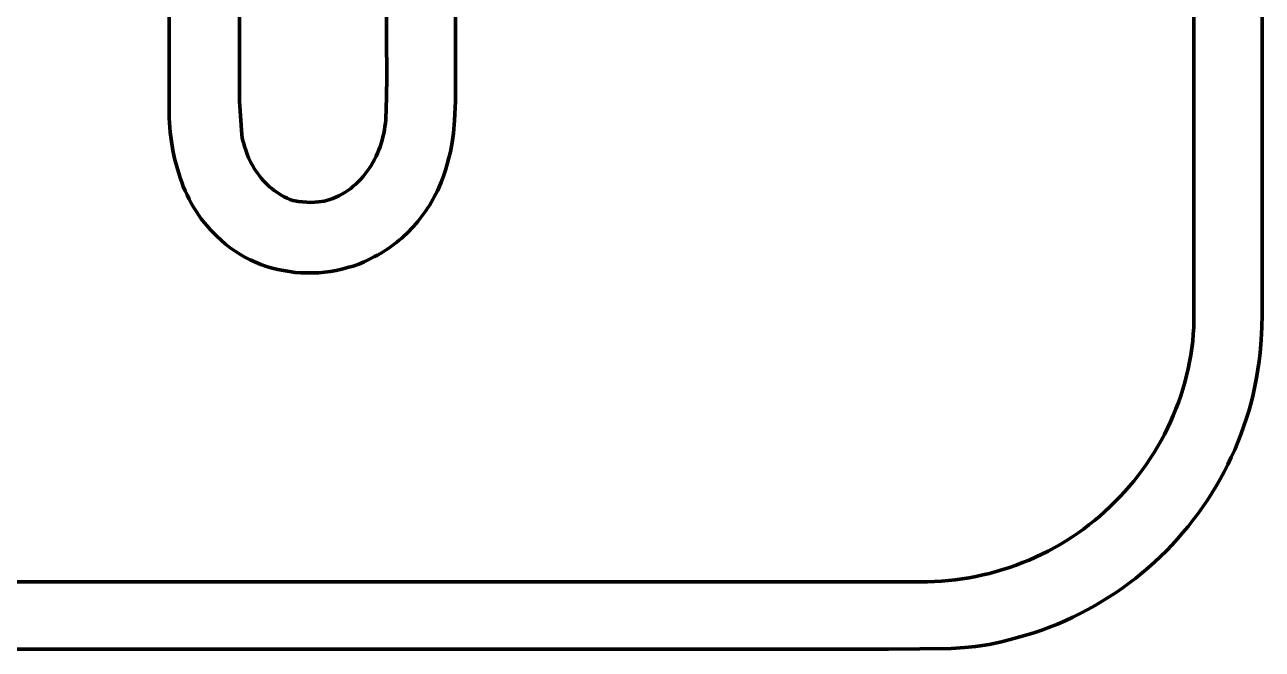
# Model space of a CAD drawing. Header units: millimetres. Extents: x 0 to 494, y 0 to 218.
# Drawn here: x 78.47 to 89.01, y 68.89 to 74.21 of the extents above; entities that cross this region are included whole.
import ezdxf

# ---------------------------------------------------------------- set-up
doc = ezdxf.new("R2010")
doc.units = ezdxf.units.MM
doc.layers.add('color#000000ff', color=7, linetype='Continuous', lineweight=100)
doc.layers.add('color#ffffffff', color=7, linetype='Continuous', lineweight=100)

msp = doc.modelspace()

# ---------------------------------------------------------------- linework, layer by layer
at = {"layer": 'color#000000ff'}
for p, q in [((89.008, 71.887), (89.008, 82.514)), ((80.298, 73.557), (80.298, 81.256)), ((79.699, 81.205), (79.699, 73.452)), ((82.14, 73.583), (82.139, 79.485)), ((88.426, 77.796), (88.425, 71.632)), ((81.546, 74.764), (81.553, 73.751)), ((81.553, 73.751), (81.548, 73.474)), ((80.318, 73.272), (80.298, 73.557)), ((82.131, 73.394), (82.139, 73.556)), ((82.139, 73.556), (82.14, 73.583)), ((79.699, 73.452), (79.701, 73.412)), ((81.548, 73.474), (81.546, 73.428)), ((79.701, 73.412), (79.703, 73.373)), ((79.703, 73.373), (79.706, 73.334)), ((81.542, 73.37), (81.538, 73.341)), ((81.544, 73.399), (81.542, 73.37)), ((81.546, 73.428), (81.544, 73.399)), ((82.121, 73.286), (82.131, 73.394)), ((79.706, 73.334), (79.71, 73.294)), ((79.71, 73.294), (79.715, 73.255)), ((79.715, 73.255), (79.72, 73.215)), ((80.323, 73.246), (80.318, 73.272)), ((80.328, 73.221), (80.323, 73.246)), ((81.521, 73.254), (81.514, 73.226)), ((81.528, 73.283), (81.521, 73.254)), ((81.534, 73.312), (81.528, 73.283)), ((81.538, 73.341), (81.534, 73.312)), ((82.109, 73.206), (82.121, 73.286)), ((79.72, 73.215), (79.726, 73.176)), ((79.726, 73.176), (79.733, 73.137)), ((79.733, 73.137), (79.741, 73.098)), ((80.335, 73.197), (80.328, 73.221)), ((80.342, 73.172), (80.335, 73.197)), ((80.349, 73.148), (80.342, 73.172)), ((80.358, 73.123), (80.349, 73.148)), ((81.486, 73.142), (81.474, 73.115)), ((81.496, 73.17), (81.486, 73.142)), ((81.505, 73.198), (81.496, 73.17)), ((81.514, 73.226), (81.505, 73.198)), ((82.095, 73.126), (82.109, 73.206)), ((79.741, 73.098), (79.75, 73.059)), ((79.75, 73.059), (79.76, 73.02)), ((80.367, 73.099), (80.358, 73.123)), ((80.377, 73.076), (80.367, 73.099)), ((80.388, 73.053), (80.377, 73.076)), ((80.4, 73.03), (80.388, 73.053)), ((80.412, 73.007), (80.4, 73.03)), ((81.435, 73.035), (81.42, 73.01)), ((81.449, 73.061), (81.435, 73.035)), ((81.462, 73.088), (81.449, 73.061)), ((81.474, 73.115), (81.462, 73.088)), ((82.069, 73.022), (82.083, 73.074)), ((82.083, 73.074), (82.095, 73.126)), ((79.76, 73.02), (79.77, 72.982)), ((79.77, 72.982), (79.782, 72.944)), ((79.782, 72.944), (79.794, 72.906)), ((80.425, 72.985), (80.412, 73.007)), ((80.439, 72.964), (80.425, 72.985)), ((80.454, 72.943), (80.439, 72.964)), ((80.469, 72.922), (80.454, 72.943)), ((80.485, 72.902), (80.469, 72.922)), ((81.37, 72.938), (81.351, 72.915)), ((81.387, 72.961), (81.37, 72.938)), ((81.404, 72.985), (81.387, 72.961)), ((81.42, 73.01), (81.404, 72.985)), ((82.037, 72.919), (82.054, 72.97)), ((82.054, 72.97), (82.069, 73.022)), ((79.794, 72.906), (79.807, 72.869)), ((79.807, 72.869), (79.821, 72.832)), ((79.821, 72.832), (79.837, 72.795)), ((80.502, 72.883), (80.485, 72.902)), ((80.519, 72.864), (80.502, 72.883)), ((80.537, 72.846), (80.519, 72.864)), ((80.556, 72.829), (80.537, 72.846)), ((80.575, 72.813), (80.556, 72.829)), ((81.268, 72.833), (81.246, 72.815)), ((81.29, 72.852), (81.268, 72.833)), ((81.311, 72.872), (81.29, 72.852)), ((81.332, 72.893), (81.311, 72.872)), ((81.351, 72.915), (81.332, 72.893)), ((81.984, 72.793), (81.996, 72.819)), ((81.996, 72.819), (82.017, 72.868)), ((82.017, 72.868), (82.037, 72.919)), ((79.837, 72.795), (79.853, 72.759)), ((79.853, 72.759), (79.87, 72.724)), ((79.87, 72.724), (79.889, 72.689)), ((80.595, 72.797), (80.575, 72.813)), ((80.616, 72.782), (80.595, 72.797)), ((80.637, 72.768), (80.616, 72.782)), ((80.659, 72.755), (80.637, 72.768)), ((80.681, 72.742), (80.659, 72.755)), ((80.704, 72.731), (80.681, 72.742)), ((80.728, 72.721), (80.704, 72.731)), ((80.753, 72.711), (80.728, 72.721)), ((80.803, 72.703), (80.753, 72.711)), ((81.059, 72.716), (81.021, 72.707)), ((81.095, 72.729), (81.059, 72.716)), ((81.119, 72.74), (81.095, 72.729)), ((81.146, 72.752), (81.119, 72.74)), ((81.172, 72.766), (81.146, 72.752)), ((81.197, 72.781), (81.172, 72.766)), ((81.222, 72.798), (81.197, 72.781)), ((81.246, 72.815), (81.222, 72.798)), ((81.93, 72.694), (81.945, 72.719)), ((81.945, 72.719), (81.958, 72.743)), ((81.958, 72.743), (81.971, 72.768)), ((81.971, 72.768), (81.984, 72.793)), ((79.889, 72.689), (79.908, 72.655)), ((79.908, 72.655), (79.929, 72.621)), ((79.929, 72.621), (79.951, 72.589)), ((80.906, 72.696), (80.803, 72.703)), ((80.971, 72.699), (80.906, 72.696)), ((81.021, 72.707), (80.971, 72.699)), ((81.869, 72.6), (81.885, 72.623)), ((81.885, 72.623), (81.901, 72.647)), ((81.901, 72.647), (81.916, 72.67)), ((81.916, 72.67), (81.93, 72.694)), ((79.951, 72.589), (79.974, 72.556)), ((79.974, 72.556), (79.998, 72.525)), ((79.998, 72.525), (80.023, 72.495)), ((81.781, 72.491), (81.8, 72.512)), ((81.8, 72.512), (81.818, 72.534)), ((81.818, 72.534), (81.835, 72.555)), ((81.835, 72.555), (81.852, 72.578)), ((81.852, 72.578), (81.869, 72.6)), ((80.023, 72.495), (80.05, 72.465)), ((80.05, 72.465), (80.078, 72.436)), ((80.078, 72.436), (80.107, 72.408)), ((80.107, 72.408), (80.143, 72.373)), ((81.681, 72.392), (81.702, 72.411)), ((81.702, 72.411), (81.723, 72.43)), ((81.723, 72.43), (81.743, 72.45)), ((81.743, 72.45), (81.762, 72.47)), ((81.762, 72.47), (81.781, 72.491)), ((80.143, 72.373), (80.181, 72.34)), ((80.181, 72.34), (80.22, 72.309)), ((80.22, 72.309), (80.261, 72.281)), ((81.524, 72.276), (81.548, 72.291)), ((81.548, 72.291), (81.571, 72.306)), ((81.571, 72.306), (81.594, 72.322)), ((81.594, 72.322), (81.616, 72.339)), ((81.616, 72.339), (81.639, 72.356)), ((81.639, 72.356), (81.66, 72.374)), ((81.66, 72.374), (81.681, 72.392)), ((80.261, 72.281), (80.303, 72.254)), ((80.303, 72.254), (80.346, 72.229)), ((80.346, 72.229), (80.391, 72.207)), ((80.391, 72.207), (80.436, 72.186)), ((80.436, 72.186), (80.482, 72.168)), ((81.315, 72.171), (81.361, 72.19)), ((81.361, 72.19), (81.406, 72.211)), ((81.406, 72.211), (81.45, 72.234)), ((81.45, 72.234), (81.475, 72.247)), ((81.475, 72.247), (81.5, 72.261)), ((81.5, 72.261), (81.524, 72.276)), ((80.482, 72.168), (80.529, 72.151)), ((80.529, 72.151), (80.577, 72.137)), ((80.577, 72.137), (80.626, 72.125)), ((80.626, 72.125), (80.674, 72.115)), ((80.674, 72.115), (80.724, 72.106)), ((80.724, 72.106), (80.774, 72.1)), ((80.774, 72.1), (80.823, 72.096)), ((80.823, 72.096), (80.874, 72.095)), ((80.874, 72.095), (80.924, 72.095)), ((80.924, 72.095), (80.974, 72.097)), ((80.974, 72.097), (81.024, 72.101)), ((81.024, 72.101), (81.073, 72.108)), ((81.073, 72.108), (81.123, 72.116)), ((81.123, 72.116), (81.172, 72.127)), ((81.172, 72.127), (81.22, 72.14)), ((81.22, 72.14), (81.268, 72.154)), ((81.268, 72.154), (81.315, 72.171)), ((89.008, 71.742), (89.008, 71.887)), ((89.005, 71.634), (89.008, 71.742)), ((88.421, 71.573), (88.416, 71.513)), ((88.425, 71.632), (88.421, 71.573)), ((88.999, 71.525), (89.005, 71.634)), ((88.408, 71.454), (88.4, 71.395)), ((88.416, 71.513), (88.408, 71.454)), ((88.99, 71.416), (88.999, 71.525)), ((88.4, 71.395), (88.389, 71.337)), ((88.972, 71.273), (88.982, 71.344)), ((88.982, 71.344), (88.99, 71.416)), ((88.377, 71.279), (88.364, 71.221)), ((88.389, 71.337), (88.377, 71.279)), ((88.96, 71.201), (88.972, 71.273)), ((88.348, 71.163), (88.332, 71.106)), ((88.364, 71.221), (88.348, 71.163)), ((88.931, 71.059), (88.946, 71.13)), ((88.946, 71.13), (88.96, 71.201)), ((88.314, 71.049), (88.294, 70.993)), ((88.332, 71.106), (88.314, 71.049)), ((88.913, 70.989), (88.931, 71.059)), ((88.273, 70.938), (88.251, 70.882)), ((88.294, 70.993), (88.273, 70.938)), ((88.883, 70.885), (88.893, 70.919)), ((88.893, 70.919), (88.913, 70.989)), ((88.227, 70.828), (88.202, 70.774)), ((88.251, 70.882), (88.227, 70.828)), ((88.849, 70.784), (88.871, 70.85)), ((88.871, 70.85), (88.883, 70.885)), ((88.175, 70.721), (88.147, 70.668)), ((88.202, 70.774), (88.175, 70.721)), ((88.8, 70.654), (88.826, 70.719)), ((88.826, 70.719), (88.849, 70.784)), ((88.117, 70.616), (88.087, 70.565)), ((88.147, 70.668), (88.117, 70.616)), ((88.774, 70.59), (88.8, 70.654)), ((88.055, 70.515), (88.022, 70.466)), ((88.087, 70.565), (88.055, 70.515)), ((88.715, 70.463), (88.745, 70.526)), ((88.745, 70.526), (88.774, 70.59)), ((87.987, 70.417), (87.951, 70.37)), ((88.022, 70.466), (87.987, 70.417)), ((88.65, 70.34), (88.683, 70.401)), ((88.683, 70.401), (88.715, 70.463)), ((87.914, 70.323), (87.876, 70.278)), ((87.951, 70.37), (87.914, 70.323)), ((88.615, 70.28), (88.65, 70.34)), ((87.796, 70.189), (87.754, 70.147)), ((87.837, 70.233), (87.796, 70.189)), ((87.876, 70.278), (87.837, 70.233)), ((88.542, 70.162), (88.579, 70.22)), ((88.579, 70.22), (88.615, 70.28)), ((87.712, 70.106), (87.668, 70.065)), ((87.754, 70.147), (87.712, 70.106)), ((88.462, 70.048), (88.503, 70.104)), ((88.503, 70.104), (88.542, 70.162)), ((87.579, 69.987), (87.533, 69.95)), ((87.624, 70.025), (87.579, 69.987)), ((87.668, 70.065), (87.624, 70.025)), ((88.377, 69.937), (88.42, 69.992)), ((88.42, 69.992), (88.462, 70.048)), ((87.437, 69.879), (87.388, 69.846)), ((87.485, 69.914), (87.437, 69.879)), ((87.533, 69.95), (87.485, 69.914)), ((88.287, 69.831), (88.333, 69.884)), ((88.333, 69.884), (88.377, 69.937)), ((87.287, 69.784), (87.236, 69.755)), ((87.338, 69.814), (87.287, 69.784)), ((87.388, 69.846), (87.338, 69.814)), ((88.192, 69.73), (88.24, 69.78)), ((88.24, 69.78), (88.287, 69.831)), ((87.077, 69.675), (87.023, 69.651)), ((87.131, 69.7), (87.077, 69.675)), ((87.184, 69.727), (87.131, 69.7)), ((87.236, 69.755), (87.184, 69.727)), ((88.091, 69.633), (88.142, 69.681)), ((88.142, 69.681), (88.192, 69.73)), ((86.743, 69.553), (86.686, 69.537)), ((86.8, 69.57), (86.743, 69.553)), ((86.856, 69.588), (86.8, 69.57)), ((86.912, 69.608), (86.856, 69.588)), ((86.968, 69.629), (86.912, 69.608)), ((87.023, 69.651), (86.968, 69.629)), ((87.987, 69.542), (88.04, 69.587)), ((88.04, 69.587), (88.091, 69.633)), ((86.158, 69.466), (72.044, 69.466)), ((86.217, 69.468), (86.158, 69.466)), ((86.276, 69.471), (86.217, 69.468)), ((86.336, 69.476), (86.276, 69.471)), ((86.394, 69.483), (86.336, 69.476)), ((86.453, 69.491), (86.394, 69.483)), ((86.512, 69.5), (86.453, 69.491)), ((86.57, 69.511), (86.512, 69.5)), ((86.628, 69.524), (86.57, 69.511)), ((86.686, 69.537), (86.628, 69.524)), ((87.821, 69.415), (87.877, 69.456)), ((87.877, 69.456), (87.933, 69.498)), ((87.933, 69.498), (87.987, 69.542)), ((87.705, 69.337), (87.764, 69.375)), ((87.764, 69.375), (87.821, 69.415)), ((87.523, 69.229), (87.585, 69.264)), ((87.585, 69.264), (87.646, 69.301)), ((87.646, 69.301), (87.705, 69.337)), ((87.265, 69.106), (87.33, 69.134)), ((87.33, 69.134), (87.395, 69.164)), ((87.395, 69.164), (87.459, 69.196)), ((87.459, 69.196), (87.523, 69.229)), ((86.995, 69.011), (87.063, 69.032)), ((87.063, 69.032), (87.131, 69.055)), ((87.131, 69.055), (87.198, 69.08)), ((87.198, 69.08), (87.265, 69.106)), ((86.566, 68.915), (86.625, 68.923)), ((86.625, 68.923), (86.683, 68.933)), ((86.683, 68.933), (86.788, 68.956)), ((86.788, 68.956), (86.892, 68.982)), ((86.892, 68.982), (86.995, 69.011)), ((71.939, 68.892), (85.825, 68.892)), ((85.825, 68.892), (86.359, 68.897)), ((86.359, 68.897), (86.477, 68.905)), ((86.477, 68.905), (86.566, 68.915))]:
    msp.add_line(p, q, dxfattribs=at)
at = {"layer": 'color#ffffffff'}
for p, q in [((89.008, 82.514), (89.008, 71.887)), ((80.298, 81.256), (80.298, 73.557)), ((79.699, 73.452), (79.699, 81.205)), ((82.139, 79.485), (82.14, 73.583)), ((88.425, 71.632), (88.426, 77.796)), ((81.553, 73.751), (81.546, 74.764)), ((81.548, 73.474), (81.553, 73.751)), ((80.298, 73.557), (80.318, 73.272)), ((82.139, 73.556), (82.131, 73.394)), ((82.14, 73.583), (82.139, 73.556)), ((79.701, 73.412), (79.699, 73.452)), ((81.546, 73.428), (81.548, 73.474)), ((79.703, 73.373), (79.701, 73.412)), ((79.706, 73.334), (79.703, 73.373)), ((81.538, 73.341), (81.542, 73.37)), ((81.542, 73.37), (81.544, 73.399)), ((81.544, 73.399), (81.546, 73.428)), ((82.131, 73.394), (82.121, 73.286)), ((79.71, 73.294), (79.706, 73.334)), ((79.715, 73.255), (79.71, 73.294)), ((79.72, 73.215), (79.715, 73.255)), ((80.318, 73.272), (80.323, 73.246)), ((80.323, 73.246), (80.328, 73.221)), ((81.514, 73.226), (81.521, 73.254)), ((81.521, 73.254), (81.528, 73.283)), ((81.528, 73.283), (81.534, 73.312)), ((81.534, 73.312), (81.538, 73.341)), ((82.121, 73.286), (82.109, 73.206)), ((79.726, 73.176), (79.72, 73.215)), ((79.733, 73.137), (79.726, 73.176)), ((79.741, 73.098), (79.733, 73.137)), ((80.328, 73.221), (80.335, 73.197)), ((80.335, 73.197), (80.342, 73.172)), ((80.342, 73.172), (80.349, 73.148)), ((80.349, 73.148), (80.358, 73.123)), ((81.474, 73.115), (81.486, 73.142)), ((81.486, 73.142), (81.496, 73.17)), ((81.496, 73.17), (81.505, 73.198)), ((81.505, 73.198), (81.514, 73.226)), ((82.109, 73.206), (82.095, 73.126)), ((79.75, 73.059), (79.741, 73.098)), ((79.76, 73.02), (79.75, 73.059)), ((80.358, 73.123), (80.367, 73.099)), ((80.367, 73.099), (80.377, 73.076)), ((80.377, 73.076), (80.388, 73.053)), ((80.388, 73.053), (80.4, 73.03)), ((80.4, 73.03), (80.412, 73.007)), ((81.42, 73.01), (81.435, 73.035)), ((81.435, 73.035), (81.449, 73.061)), ((81.449, 73.061), (81.462, 73.088)), ((81.462, 73.088), (81.474, 73.115)), ((82.083, 73.074), (82.069, 73.022)), ((82.095, 73.126), (82.083, 73.074)), ((79.77, 72.982), (79.76, 73.02)), ((79.782, 72.944), (79.77, 72.982)), ((79.794, 72.906), (79.782, 72.944)), ((80.412, 73.007), (80.425, 72.985)), ((80.425, 72.985), (80.439, 72.964)), ((80.439, 72.964), (80.454, 72.943)), ((80.454, 72.943), (80.469, 72.922)), ((80.469, 72.922), (80.485, 72.902)), ((81.351, 72.915), (81.37, 72.938)), ((81.37, 72.938), (81.387, 72.961)), ((81.387, 72.961), (81.404, 72.985)), ((81.404, 72.985), (81.42, 73.01)), ((82.054, 72.97), (82.037, 72.919)), ((82.069, 73.022), (82.054, 72.97)), ((79.807, 72.869), (79.794, 72.906)), ((79.821, 72.832), (79.807, 72.869)), ((79.837, 72.795), (79.821, 72.832)), ((80.485, 72.902), (80.502, 72.883)), ((80.502, 72.883), (80.519, 72.864)), ((80.519, 72.864), (80.537, 72.846)), ((80.537, 72.846), (80.556, 72.829)), ((80.556, 72.829), (80.575, 72.813)), ((81.246, 72.815), (81.268, 72.833)), ((81.268, 72.833), (81.29, 72.852)), ((81.29, 72.852), (81.311, 72.872)), ((81.311, 72.872), (81.332, 72.893)), ((81.332, 72.893), (81.351, 72.915)), ((81.996, 72.819), (81.984, 72.793)), ((82.017, 72.868), (81.996, 72.819)), ((82.037, 72.919), (82.017, 72.868)), ((79.853, 72.759), (79.837, 72.795)), ((79.87, 72.724), (79.853, 72.759)), ((79.889, 72.689), (79.87, 72.724)), ((80.575, 72.813), (80.595, 72.797)), ((80.595, 72.797), (80.616, 72.782)), ((80.616, 72.782), (80.637, 72.768)), ((80.637, 72.768), (80.659, 72.755)), ((80.659, 72.755), (80.681, 72.742)), ((80.681, 72.742), (80.704, 72.731)), ((80.704, 72.731), (80.728, 72.721)), ((80.728, 72.721), (80.753, 72.711)), ((80.753, 72.711), (80.803, 72.703)), ((81.021, 72.707), (81.059, 72.716)), ((81.059, 72.716), (81.095, 72.729)), ((81.095, 72.729), (81.119, 72.74)), ((81.119, 72.74), (81.146, 72.752)), ((81.146, 72.752), (81.172, 72.766)), ((81.172, 72.766), (81.197, 72.781)), ((81.197, 72.781), (81.222, 72.798)), ((81.222, 72.798), (81.246, 72.815)), ((81.945, 72.719), (81.93, 72.694)), ((81.958, 72.743), (81.945, 72.719)), ((81.971, 72.768), (81.958, 72.743)), ((81.984, 72.793), (81.971, 72.768)), ((79.908, 72.655), (79.889, 72.689)), ((79.929, 72.621), (79.908, 72.655)), ((79.951, 72.589), (79.929, 72.621)), ((80.803, 72.703), (80.906, 72.696)), ((80.906, 72.696), (80.971, 72.699)), ((80.971, 72.699), (81.021, 72.707)), ((81.885, 72.623), (81.869, 72.6)), ((81.901, 72.647), (81.885, 72.623)), ((81.916, 72.67), (81.901, 72.647)), ((81.93, 72.694), (81.916, 72.67)), ((79.974, 72.556), (79.951, 72.589)), ((79.998, 72.525), (79.974, 72.556)), ((80.023, 72.495), (79.998, 72.525)), ((81.8, 72.512), (81.781, 72.491)), ((81.818, 72.534), (81.8, 72.512)), ((81.835, 72.555), (81.818, 72.534)), ((81.852, 72.578), (81.835, 72.555)), ((81.869, 72.6), (81.852, 72.578)), ((80.05, 72.465), (80.023, 72.495)), ((80.078, 72.436), (80.05, 72.465)), ((80.107, 72.408), (80.078, 72.436)), ((80.143, 72.373), (80.107, 72.408)), ((81.702, 72.411), (81.681, 72.392)), ((81.723, 72.43), (81.702, 72.411)), ((81.743, 72.45), (81.723, 72.43)), ((81.762, 72.47), (81.743, 72.45)), ((81.781, 72.491), (81.762, 72.47)), ((80.181, 72.34), (80.143, 72.373)), ((80.22, 72.309), (80.181, 72.34)), ((80.261, 72.281), (80.22, 72.309)), ((81.548, 72.291), (81.524, 72.276)), ((81.571, 72.306), (81.548, 72.291)), ((81.594, 72.322), (81.571, 72.306)), ((81.616, 72.339), (81.594, 72.322)), ((81.639, 72.356), (81.616, 72.339)), ((81.66, 72.374), (81.639, 72.356)), ((81.681, 72.392), (81.66, 72.374)), ((80.303, 72.254), (80.261, 72.281)), ((80.346, 72.229), (80.303, 72.254)), ((80.391, 72.207), (80.346, 72.229)), ((80.436, 72.186), (80.391, 72.207)), ((80.482, 72.168), (80.436, 72.186)), ((81.361, 72.19), (81.315, 72.171)), ((81.406, 72.211), (81.361, 72.19)), ((81.45, 72.234), (81.406, 72.211)), ((81.475, 72.247), (81.45, 72.234)), ((81.5, 72.261), (81.475, 72.247)), ((81.524, 72.276), (81.5, 72.261)), ((80.529, 72.151), (80.482, 72.168)), ((80.577, 72.137), (80.529, 72.151)), ((80.626, 72.125), (80.577, 72.137)), ((80.674, 72.115), (80.626, 72.125)), ((80.724, 72.106), (80.674, 72.115)), ((80.774, 72.1), (80.724, 72.106)), ((80.823, 72.096), (80.774, 72.1)), ((80.874, 72.095), (80.823, 72.096)), ((80.924, 72.095), (80.874, 72.095)), ((80.974, 72.097), (80.924, 72.095)), ((81.024, 72.101), (80.974, 72.097)), ((81.073, 72.108), (81.024, 72.101)), ((81.123, 72.116), (81.073, 72.108)), ((81.172, 72.127), (81.123, 72.116)), ((81.22, 72.14), (81.172, 72.127)), ((81.268, 72.154), (81.22, 72.14)), ((81.315, 72.171), (81.268, 72.154)), ((89.008, 71.887), (89.008, 71.742)), ((89.008, 71.742), (89.005, 71.634)), ((88.416, 71.513), (88.421, 71.573)), ((88.421, 71.573), (88.425, 71.632)), ((89.005, 71.634), (88.999, 71.525)), ((88.4, 71.395), (88.408, 71.454)), ((88.408, 71.454), (88.416, 71.513)), ((88.999, 71.525), (88.99, 71.416)), ((88.389, 71.337), (88.4, 71.395)), ((88.982, 71.344), (88.972, 71.273)), ((88.99, 71.416), (88.982, 71.344)), ((88.364, 71.221), (88.377, 71.279)), ((88.377, 71.279), (88.389, 71.337)), ((88.972, 71.273), (88.96, 71.201)), ((88.332, 71.106), (88.348, 71.163)), ((88.348, 71.163), (88.364, 71.221)), ((88.946, 71.13), (88.931, 71.059)), ((88.96, 71.201), (88.946, 71.13)), ((88.294, 70.993), (88.314, 71.049)), ((88.314, 71.049), (88.332, 71.106)), ((88.931, 71.059), (88.913, 70.989)), ((88.251, 70.882), (88.273, 70.938)), ((88.273, 70.938), (88.294, 70.993)), ((88.893, 70.919), (88.883, 70.885)), ((88.913, 70.989), (88.893, 70.919)), ((88.202, 70.774), (88.227, 70.828)), ((88.227, 70.828), (88.251, 70.882)), ((88.871, 70.85), (88.849, 70.784)), ((88.883, 70.885), (88.871, 70.85)), ((88.147, 70.668), (88.175, 70.721)), ((88.175, 70.721), (88.202, 70.774)), ((88.826, 70.719), (88.8, 70.654)), ((88.849, 70.784), (88.826, 70.719)), ((88.087, 70.565), (88.117, 70.616)), ((88.117, 70.616), (88.147, 70.668)), ((88.8, 70.654), (88.774, 70.59)), ((88.022, 70.466), (88.055, 70.515)), ((88.055, 70.515), (88.087, 70.565)), ((88.745, 70.526), (88.715, 70.463)), ((88.774, 70.59), (88.745, 70.526)), ((87.951, 70.37), (87.987, 70.417)), ((87.987, 70.417), (88.022, 70.466)), ((88.683, 70.401), (88.65, 70.34)), ((88.715, 70.463), (88.683, 70.401)), ((87.876, 70.278), (87.914, 70.323)), ((87.914, 70.323), (87.951, 70.37)), ((88.65, 70.34), (88.615, 70.28)), ((87.754, 70.147), (87.796, 70.189)), ((87.796, 70.189), (87.837, 70.233)), ((87.837, 70.233), (87.876, 70.278)), ((88.579, 70.22), (88.542, 70.162)), ((88.615, 70.28), (88.579, 70.22)), ((87.668, 70.065), (87.712, 70.106)), ((87.712, 70.106), (87.754, 70.147)), ((88.503, 70.104), (88.462, 70.048)), ((88.542, 70.162), (88.503, 70.104)), ((87.533, 69.95), (87.579, 69.987)), ((87.579, 69.987), (87.624, 70.025)), ((87.624, 70.025), (87.668, 70.065)), ((88.42, 69.992), (88.377, 69.937)), ((88.462, 70.048), (88.42, 69.992)), ((87.388, 69.846), (87.437, 69.879)), ((87.437, 69.879), (87.485, 69.914)), ((87.485, 69.914), (87.533, 69.95)), ((88.333, 69.884), (88.287, 69.831)), ((88.377, 69.937), (88.333, 69.884)), ((87.236, 69.755), (87.287, 69.784)), ((87.287, 69.784), (87.338, 69.814)), ((87.338, 69.814), (87.388, 69.846)), ((88.24, 69.78), (88.192, 69.73)), ((88.287, 69.831), (88.24, 69.78)), ((87.023, 69.651), (87.077, 69.675)), ((87.077, 69.675), (87.131, 69.7)), ((87.131, 69.7), (87.184, 69.727)), ((87.184, 69.727), (87.236, 69.755)), ((88.142, 69.681), (88.091, 69.633)), ((88.192, 69.73), (88.142, 69.681)), ((86.686, 69.537), (86.743, 69.553)), ((86.743, 69.553), (86.8, 69.57)), ((86.8, 69.57), (86.856, 69.588)), ((86.856, 69.588), (86.912, 69.608)), ((86.912, 69.608), (86.968, 69.629)), ((86.968, 69.629), (87.023, 69.651)), ((88.04, 69.587), (87.987, 69.542)), ((88.091, 69.633), (88.04, 69.587)), ((72.044, 69.466), (86.158, 69.466)), ((86.158, 69.466), (86.217, 69.468)), ((86.217, 69.468), (86.276, 69.471)), ((86.276, 69.471), (86.336, 69.476)), ((86.336, 69.476), (86.394, 69.483)), ((86.394, 69.483), (86.453, 69.491)), ((86.453, 69.491), (86.512, 69.5)), ((86.512, 69.5), (86.57, 69.511)), ((86.57, 69.511), (86.628, 69.524)), ((86.628, 69.524), (86.686, 69.537)), ((87.877, 69.456), (87.821, 69.415)), ((87.933, 69.498), (87.877, 69.456)), ((87.987, 69.542), (87.933, 69.498)), ((87.764, 69.375), (87.705, 69.337)), ((87.821, 69.415), (87.764, 69.375)), ((87.585, 69.264), (87.523, 69.229)), ((87.646, 69.301), (87.585, 69.264)), ((87.705, 69.337), (87.646, 69.301)), ((87.33, 69.134), (87.265, 69.106)), ((87.395, 69.164), (87.33, 69.134)), ((87.459, 69.196), (87.395, 69.164)), ((87.523, 69.229), (87.459, 69.196)), ((87.063, 69.032), (86.995, 69.011)), ((87.131, 69.055), (87.063, 69.032)), ((87.198, 69.08), (87.131, 69.055)), ((87.265, 69.106), (87.198, 69.08)), ((86.625, 68.923), (86.566, 68.915)), ((86.683, 68.933), (86.625, 68.923)), ((86.788, 68.956), (86.683, 68.933)), ((86.892, 68.982), (86.788, 68.956)), ((86.995, 69.011), (86.892, 68.982)), ((85.825, 68.892), (71.939, 68.892)), ((86.359, 68.897), (85.825, 68.892)), ((86.477, 68.905), (86.359, 68.897)), ((86.566, 68.915), (86.477, 68.905))]:
    msp.add_line(p, q, dxfattribs=at)

doc.saveas('drawing.dxf')
